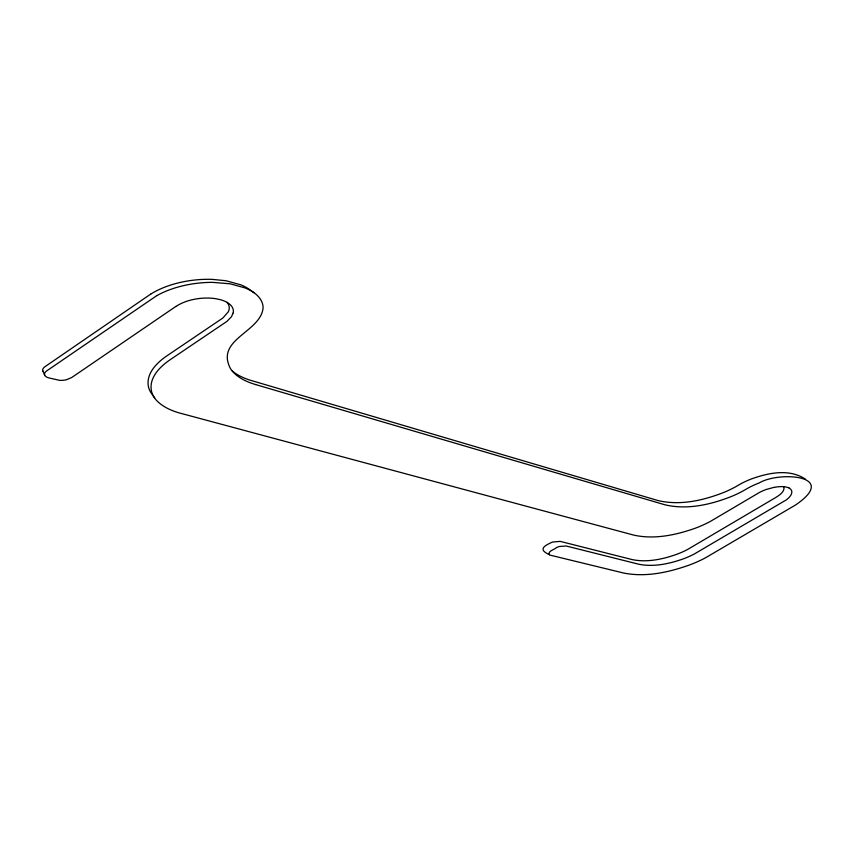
<?xml version="1.0" encoding="UTF-8"?>
<svg xmlns="http://www.w3.org/2000/svg" width="854" height="854" viewBox="0 0 854 854"><rect width="100%" height="100%" fill="white"/><g stroke="black" fill="none" stroke-linecap="round" stroke-linejoin="round"><path stroke-width="1.28" d="M233.142 312.927L231.487 316.706L226.983 321.35L170.416 359.545C160.125 366.483 148.479 377.788 151.553 391.442A67.306 34.363 -6.3 0 0 154.67 397.996L151.66 393.758A66.996 34.203 -6.3 0 1 148.553 387.257C145.479 373.753 156.965 362.544 167.149 355.68L222.841 318.03L228.296 311.817A29.623 15.126 -6.3 0 0 227.079 302.38M175.839 306.458L71.672 377.553L66.505 379.71A12.426 6.341 -6.3 0 1 59.769 380.382L48.924 377.916A10.002 5.113 -6.3 0 1 44.664 375.152L42.903 370.978M150.987 293.893L44.995 366.686A9.373 4.782 -6.3 0 0 42.86 370.988M156.816 295.612L46.831 370.807A9.469 4.836 -6.3 0 0 44.664 375.152M774.034 487.356L766.262 489.459A34.16 17.443 -6.3 0 0 758.288 493.142L710.133 521.559A91.132 46.532 -6.3 0 1 695.626 528.092C675.973 535.074 654.303 539.739 633.583 535.074L178.945 412.834A68.832 35.142 -6.3 0 1 154.585 398.028M255.592 384.567L664.722 504.735C687.363 510.212 711.222 504.554 732.401 496.089A91.57 46.746 -6.3 0 0 746.044 489.225A66.302 33.85 -6.3 0 1 759.302 482.884C778.741 471.141 839.898 474.877 795.458 505.056L705.287 557.929A99.982 51.048 -6.3 0 1 689.829 564.857C668.831 572.361 645.805 577.485 623.569 573.013L550.819 555.313A4.259 2.178 -6.3 0 1 549.41 554.694C538.938 550.029 542.952 546.496 550.179 543.123A11.155 5.7 -6.3 0 1 552.741 542.034L560.171 541.372L632.045 559.562C647.14 562.733 662.821 559.263 677.094 554.182A67.114 34.267 -6.3 0 0 687.63 549.453L776.105 497.284C779.659 494.978 784.933 491.658 783.929 486.737A12.073 6.17 -6.3 0 1 789.181 488.05M805.578 479.233C789.342 468.44 768.643 472.764 751.584 478.88A65.278 33.327 -6.3 0 0 738.454 485.168A90.15 46.031 -6.3 0 1 724.939 491.968C703.909 500.38 680.211 505.942 657.74 500.476L251.482 380.574A68.299 34.865 -6.3 0 1 232.299 371.052M789.149 488.061C795.96 491.84 788.317 499.355 783.844 501.33L694.483 553.904A68.171 34.8 -6.3 0 1 683.862 558.676C669.483 563.8 653.705 567.323 638.504 564.163L566.255 546.016L559.53 546.464A11.305 5.775 -6.3 0 0 556.189 547.788C555.047 549.41 547.115 551.161 549.421 554.694M255.613 384.556A68.384 34.907 -6.3 0 1 230.42 368.512C215.155 339.273 260.523 332.355 263.085 308.07A57.261 29.228 -6.3 0 0 254.022 292.73L249.656 289.602A58.04 29.634 -6.3 0 0 240.849 284.841L226.022 280.742L212.198 279.365A65.235 33.306 -6.3 0 0 151.03 293.915M774.066 487.42A19.13 9.768 -6.3 0 1 783.951 486.673M254.022 292.73A58.382 29.805 -6.3 0 0 245.119 287.937L230.142 283.806L212.539 282.364A66.356 33.882 -6.3 0 0 156.848 295.633M233.238 312.927A29.975 15.297 -6.3 0 0 220.46 299.711L215.368 298.633A33.979 17.347 -6.3 0 0 175.945 306.49"/></g></svg>
